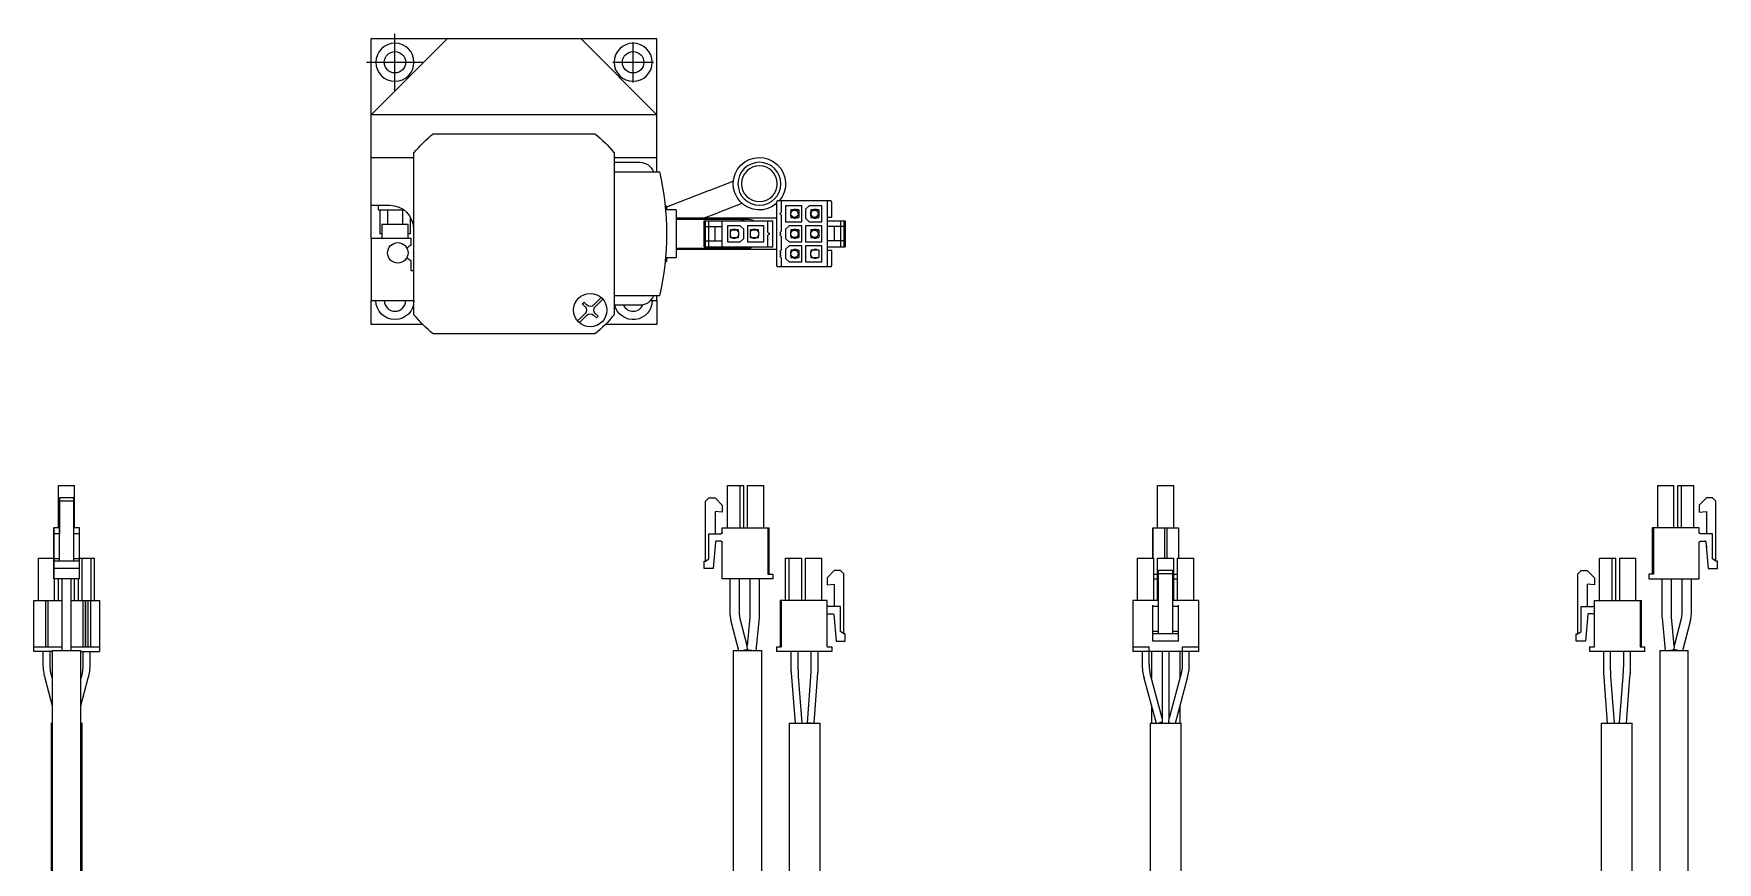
# Model space of a CAD drawing. Extents: x 0 to 457, y -8 to 507.
# Drawn here: x 34.1 to 387.5, y 333.1 to 507 of the extents above; entities that cross this region are included whole.
import ezdxf

# ---------------------------------------------------------------- set-up
doc = ezdxf.new("R2010")
doc.units = 0
doc.header["$LTSCALE"] = 0.5
doc.linetypes.add('CENTER', pattern=[50.8, 31.75, -6.35, 6.35, -6.35])
doc.layers.add('MSM_CENTER', color=1, linetype='CENTER')
doc.layers.add('MSM_CONTINUOUS', color=7, linetype='CONTINUOUS')

msp = doc.modelspace()

# ---------------------------------------------------------------- linework, layer by layer
at = {"layer": 'MSM_CENTER'}
for p, q in [((109.93, 494.99), (109.93, 506.99)), ((159.93, 496.74), (159.93, 505.24)), ((103.93, 500.99), (115.93, 500.99)), ((155.68, 500.99), (164.18, 500.99))]:
    msp.add_line(p, q, dxfattribs=at)
at = {"layer": 'MSM_CONTINUOUS'}
for p, q in [((104.93, 489.99), (120.93, 505.99)), ((104.93, 463.99), (104.93, 505.99)), ((104.93, 505.99), (164.93, 505.99)), ((148.93, 505.99), (164.93, 489.99)), ((164.93, 477.99), (164.93, 505.99)), ((164.93, 489.99), (104.93, 489.99)), ((117.95, 485.99), (151.9, 485.99)), ((104.93, 480.99), (113.93, 480.99)), ((113.93, 448.02), (113.93, 481.96)), ((155.93, 481.96), (155.93, 448.02)), ((155.93, 480.99), (164.93, 480.99)), ((155.93, 479.99), (161.34, 479.99)), ((155.93, 477.99), (165.5, 477.99)), ((175.89, 474.07), (166.93, 470.57)), ((175.89, 474.07), (180.95, 476.04)), ((104.93, 470.99), (108.83, 470.99)), ((106.43, 470.99), (106.43, 469.99)), ((166.93, 470.81), (166.64, 470.81)), ((166.93, 470.81), (166.93, 469.99)), ((182.77, 471.38), (177.71, 469.41)), ((190.03, 471.59), (190.03, 458.39)), ((201.33, 471.89), (190.33, 471.89)), ((191.03, 471.89), (191.03, 469.44)), ((195.33, 470.89), (191.93, 470.89)), ((191.93, 470.89), (191.93, 467.49)), ((194.18, 470.09), (193.68, 470.09)), ((193.68, 470.09), (193.68, 469.94)), ((194.18, 470.09), (194.18, 469.94)), ((195.33, 467.49), (195.33, 470.89)), ((196.88, 470.89), (196.13, 470.14)), ((196.13, 470.14), (196.13, 468.24)), ((199.53, 470.89), (196.88, 470.89)), ((198.38, 470.09), (197.88, 470.09)), ((197.88, 470.09), (197.88, 469.94)), ((198.38, 470.09), (198.38, 469.94)), ((199.53, 467.49), (199.53, 470.89)), ((200.63, 471.89), (200.63, 458.09)), ((201.63, 468.49), (201.63, 471.59)), ((106.43, 469.99), (111.83, 469.99)), ((106.75, 469.99), (106.75, 464.99)), ((107.18, 466.99), (112.68, 466.99)), ((107.18, 466.99), (107.18, 463.99)), ((108.34, 469.99), (108.34, 466.99)), ((111.51, 469.99), (111.51, 466.99)), ((112.68, 463.99), (112.68, 466.99)), ((113.1, 468.58), (113.1, 464.99)), ((168.93, 469.99), (166.71, 469.99)), ((168.93, 469.99), (168.93, 459.99)), ((190.03, 468.24), (168.93, 468.24)), ((183.93, 467.99), (168.93, 467.99)), ((174.71, 468.24), (177.71, 469.41)), ((174.83, 462.29), (174.83, 467.69)), ((174.83, 467.69), (189.23, 467.69)), ((175.13, 462.29), (175.13, 467.69)), ((175.13, 466.49), (177.13, 466.49)), ((175.83, 462.29), (175.83, 467.69)), ((177.13, 463.49), (177.13, 466.49)), ((177.13, 466.49), (178.63, 466.49)), ((178.63, 462.29), (178.63, 467.69)), ((182.38, 466.69), (179.73, 466.69)), ((179.73, 466.69), (179.73, 463.29)), ((183.13, 465.94), (182.38, 466.69)), ((183.93, 466.69), (183.93, 463.29)), ((187.33, 466.69), (183.93, 466.69)), ((187.33, 463.29), (187.33, 466.69)), ((188.23, 465.24), (188.23, 467.69)), ((189.23, 462.29), (189.23, 467.69)), ((191.03, 468.94), (191.03, 465.51)), ((191.93, 467.49), (195.33, 467.49)), ((192.68, 466.69), (191.93, 465.94)), ((195.33, 466.69), (192.68, 466.69)), ((193.3, 469.94), (192.93, 469.56)), ((192.93, 469.56), (192.93, 468.81)), ((192.93, 468.81), (193.3, 468.44)), ((193.68, 469.99), (193.03, 469.99)), ((193.03, 469.99), (193.03, 469.66)), ((193.03, 468.71), (193.03, 468.39)), ((193.03, 468.39), (193.68, 468.39)), ((193.19, 468.62), (193.08, 468.97)), ((193.19, 468.62), (193.22, 468.52)), ((194.68, 469.94), (193.3, 469.94)), ((193.3, 468.44), (194.68, 468.44)), ((193.68, 468.44), (193.68, 468.29)), ((193.68, 468.29), (194.18, 468.29)), ((194.68, 469.99), (194.18, 469.99)), ((194.18, 468.29), (194.18, 468.44)), ((194.18, 468.39), (194.68, 468.39)), ((194.52, 469.4), (194.62, 469.05)), ((194.68, 468.87), (194.62, 469.05)), ((194.68, 469.99), (194.68, 468.39)), ((195.33, 463.29), (195.33, 466.69)), ((196.13, 468.24), (196.88, 467.49)), ((199.53, 466.69), (196.13, 466.69)), ((196.13, 466.69), (196.13, 463.29)), ((196.88, 467.49), (199.53, 467.49)), ((197.5, 469.94), (197.13, 469.56)), ((197.13, 469.56), (197.13, 468.81)), ((197.28, 469.39), (197.13, 468.84)), ((197.13, 468.81), (197.5, 468.44)), ((197.88, 469.99), (197.23, 469.99)), ((197.23, 469.99), (197.23, 469.66)), ((197.23, 468.71), (197.23, 468.39)), ((197.23, 468.39), (197.88, 468.39)), ((198.88, 469.94), (197.5, 469.94)), ((197.5, 468.44), (198.88, 468.44)), ((197.88, 468.44), (197.88, 468.29)), ((197.88, 468.29), (198.38, 468.29)), ((198.88, 469.99), (198.38, 469.99)), ((198.38, 468.29), (198.38, 468.44)), ((198.38, 468.39), (198.88, 468.39)), ((198.57, 468.44), (198.72, 468.99)), ((198.88, 469.99), (198.88, 468.39)), ((199.53, 463.29), (199.53, 466.69)), ((200.63, 468.49), (201.63, 468.49)), ((200.63, 467.69), (204.43, 467.69)), ((202.13, 466.49), (200.63, 466.49)), ((204.13, 466.49), (202.13, 466.49)), ((202.13, 466.49), (202.13, 463.49)), ((203.43, 467.69), (203.43, 462.29)), ((204.13, 467.69), (204.13, 462.29)), ((204.43, 467.69), (204.43, 462.29)), ((104.93, 463.99), (104.93, 450.99)), ((113.33, 463.99), (104.93, 463.99)), ((107.18, 464.99), (106.75, 464.99)), ((113.1, 464.99), (112.68, 464.99)), ((113.33, 462.52), (113.33, 463.99)), ((113.83, 465.99), (113.83, 464.49)), ((113.93, 464.49), (113.83, 464.49)), ((175.13, 463.49), (177.13, 463.49)), ((177.13, 463.49), (178.63, 463.49)), ((179.73, 463.29), (182.38, 463.29)), ((180.88, 465.79), (180.38, 465.79)), ((180.38, 464.19), (180.38, 465.79)), ((181.75, 465.74), (180.38, 465.74)), ((180.38, 464.24), (181.75, 464.24)), ((180.38, 464.19), (180.88, 464.19)), ((181.38, 465.89), (180.88, 465.89)), ((180.88, 465.74), (180.88, 465.89)), ((180.88, 464.24), (180.88, 464.09)), ((180.88, 464.09), (181.38, 464.09)), ((181.38, 465.74), (181.38, 465.89)), ((182.03, 465.79), (181.38, 465.79)), ((181.38, 464.09), (181.38, 464.24)), ((181.38, 464.19), (182.03, 464.19)), ((182.13, 465.36), (181.75, 465.74)), ((181.75, 464.24), (182.13, 464.61)), ((182.03, 465.46), (182.03, 465.79)), ((182.03, 464.19), (182.03, 464.51)), ((182.13, 464.61), (182.13, 465.36)), ((182.38, 463.29), (183.13, 464.04)), ((183.13, 464.04), (183.13, 465.94)), ((183.93, 463.29), (187.33, 463.29)), ((185.08, 465.79), (184.58, 465.79)), ((184.58, 464.19), (184.58, 465.79)), ((185.95, 465.74), (184.58, 465.74)), ((184.58, 464.24), (185.95, 464.24)), ((184.58, 464.19), (185.08, 464.19)), ((185.58, 465.89), (185.08, 465.89)), ((185.08, 465.74), (185.08, 465.89)), ((185.08, 464.24), (185.08, 464.09)), ((185.08, 464.09), (185.58, 464.09)), ((185.58, 465.74), (185.58, 465.89)), ((186.23, 465.79), (185.58, 465.79)), ((185.58, 464.09), (185.58, 464.24)), ((185.58, 464.19), (186.23, 464.19)), ((186.33, 465.36), (185.95, 465.74)), ((185.95, 464.24), (186.33, 464.61)), ((186.23, 465.46), (186.23, 465.79)), ((186.23, 464.19), (186.23, 464.51)), ((186.33, 464.61), (186.33, 465.36)), ((188.23, 462.29), (188.23, 464.74)), ((191.03, 465.01), (191.03, 464.96)), ((191.03, 464.46), (191.03, 461.59)), ((191.93, 465.94), (191.93, 464.04)), ((191.93, 464.04), (192.68, 463.29)), ((192.68, 463.29), (195.33, 463.29)), ((193.3, 465.74), (192.93, 465.36)), ((192.93, 465.36), (192.93, 464.61)), ((192.93, 464.61), (193.3, 464.24)), ((193.68, 465.79), (193.03, 465.79)), ((193.03, 465.79), (193.03, 465.46)), ((193.03, 464.51), (193.03, 464.19)), ((193.03, 464.19), (193.68, 464.19)), ((194.68, 465.74), (193.3, 465.74)), ((193.3, 464.24), (194.68, 464.24)), ((194.18, 465.89), (193.68, 465.89)), ((193.68, 465.89), (193.68, 465.74)), ((193.68, 464.24), (193.68, 464.09)), ((193.68, 464.09), (194.18, 464.09)), ((194.18, 465.89), (194.18, 465.74)), ((194.68, 465.79), (194.18, 465.79)), ((194.18, 464.09), (194.18, 464.24)), ((194.18, 464.19), (194.68, 464.19)), ((194.68, 465.73), (194.59, 465.74)), ((194.68, 464.24), (194.59, 464.24)), ((194.68, 465.79), (194.68, 464.19)), ((196.13, 463.29), (199.53, 463.29)), ((197.5, 465.74), (197.13, 465.36)), ((197.13, 465.36), (197.13, 464.61)), ((197.13, 464.61), (197.5, 464.24)), ((197.88, 465.79), (197.23, 465.79)), ((197.23, 465.79), (197.23, 465.46)), ((197.23, 464.51), (197.23, 464.19)), ((197.23, 464.19), (197.88, 464.19)), ((198.88, 465.74), (197.5, 465.74)), ((197.5, 464.24), (198.88, 464.24)), ((198.38, 465.89), (197.88, 465.89)), ((197.88, 465.89), (197.88, 465.74)), ((197.88, 464.24), (197.88, 464.09)), ((197.88, 464.09), (198.38, 464.09)), ((198.38, 465.89), (198.38, 465.74)), ((198.88, 465.79), (198.38, 465.79)), ((198.38, 464.09), (198.38, 464.24)), ((198.38, 464.19), (198.88, 464.19)), ((198.88, 465.79), (198.88, 464.19)), ((202.13, 463.49), (200.63, 463.49)), ((204.13, 463.49), (202.13, 463.49)), ((113.33, 457.19), (113.33, 459.45)), ((166.71, 459.99), (168.93, 459.99)), ((166.93, 459.99), (166.93, 459.17)), ((168.93, 461.99), (183.93, 461.99)), ((168.93, 461.74), (190.03, 461.74)), ((174.83, 462.29), (189.23, 462.29)), ((191.03, 461.09), (191.03, 461.04)), ((191.03, 460.54), (191.03, 460.49)), ((191.03, 459.99), (191.03, 458.09)), ((192.68, 462.49), (191.93, 461.74)), ((191.93, 461.74), (191.93, 459.84)), ((191.93, 459.84), (192.68, 459.09)), ((195.33, 462.49), (192.68, 462.49)), ((193.3, 461.54), (192.93, 461.16)), ((192.93, 461.16), (192.93, 460.41)), ((192.93, 460.41), (193.3, 460.04)), ((193.68, 461.59), (193.03, 461.59)), ((193.03, 461.59), (193.03, 461.26)), ((193.03, 460.31), (193.03, 459.99)), ((193.03, 459.99), (193.68, 459.99)), ((193.08, 461), (193.22, 461.45)), ((194.68, 461.54), (193.3, 461.54)), ((193.3, 460.04), (194.68, 460.04)), ((194.18, 461.69), (193.68, 461.69)), ((193.68, 461.69), (193.68, 461.54)), ((193.68, 460.04), (193.68, 459.89)), ((193.68, 459.89), (194.18, 459.89)), ((194.18, 461.69), (194.18, 461.54)), ((194.68, 461.59), (194.18, 461.59)), ((194.18, 459.89), (194.18, 460.04)), ((194.18, 459.99), (194.68, 459.99)), ((194.68, 461.1), (194.52, 460.57)), ((194.68, 461.59), (194.68, 459.99)), ((195.33, 459.09), (195.33, 462.49)), ((199.53, 462.49), (196.13, 462.49)), ((196.13, 462.49), (196.13, 459.09)), ((197.5, 461.54), (197.13, 461.16)), ((197.13, 461.16), (197.13, 460.41)), ((197.13, 460.41), (197.5, 460.04)), ((197.88, 461.59), (197.23, 461.59)), ((197.23, 461.59), (197.23, 461.26)), ((197.23, 460.31), (197.23, 459.99)), ((197.23, 459.99), (197.88, 459.99)), ((198.88, 461.54), (197.5, 461.54)), ((197.5, 460.04), (198.88, 460.04)), ((198.38, 461.69), (197.88, 461.69)), ((197.88, 461.69), (197.88, 461.54)), ((197.88, 460.04), (197.88, 459.89)), ((197.88, 459.89), (198.38, 459.89)), ((198.38, 461.69), (198.38, 461.54)), ((198.88, 461.59), (198.38, 461.59)), ((198.38, 459.89), (198.38, 460.04)), ((198.38, 459.99), (198.88, 459.99)), ((198.88, 461.59), (198.88, 459.99)), ((199.53, 459.09), (199.53, 462.49)), ((200.63, 462.29), (204.43, 462.29)), ((201.63, 461.49), (200.63, 461.49)), ((201.63, 458.39), (201.63, 461.49)), ((113.93, 457.19), (113.33, 457.19)), ((166.64, 459.17), (166.93, 459.17)), ((201.33, 458.09), (190.33, 458.09)), ((192.68, 459.09), (195.33, 459.09)), ((196.13, 459.09), (199.53, 459.09)), ((104.93, 445.99), (104.93, 450.99)), ((104.93, 450.99), (113.93, 450.99)), ((149.26, 450.3), (149.62, 450.65)), ((149.86, 449.69), (149.26, 450.3)), ((149.62, 450.65), (150.22, 450.05)), ((151.63, 450.05), (152.29, 450.71)), ((152.65, 450.36), (151.99, 449.69)), ((152.29, 450.71), (153.22, 451.63)), ((153.57, 451.28), (152.65, 450.36)), ((165.5, 451.99), (155.93, 451.99)), ((161.34, 449.99), (155.93, 449.99)), ((163.58, 450.99), (164.93, 450.99)), ((164.93, 450.99), (164.93, 451.99)), ((164.93, 450.99), (164.93, 445.99)), ((115.74, 445.99), (104.93, 445.99)), ((148.28, 446.7), (149.2, 447.62)), ((149.56, 447.27), (148.63, 446.34)), ((149.2, 447.62), (149.86, 448.28)), ((150.22, 447.93), (149.56, 447.27)), ((152.23, 447.33), (151.63, 447.93)), ((151.99, 448.28), (152.59, 447.68)), ((152.59, 447.68), (152.23, 447.33)), ((164.93, 445.99), (154.11, 445.99)), ((151.9, 443.99), (117.95, 443.99)), ((39.3, 403.27), (39.3, 412.17)), ((39.3, 403.27), (39.3, 412.17)), ((39.3, 412.17), (42.7, 412.17)), ((39.3, 403.27), (39.3, 412.17)), ((42.7, 403.27), (42.7, 412.17)), ((179.73, 403.27), (179.73, 412.17)), ((179.73, 412.17), (182.38, 412.17)), ((179.73, 403.27), (179.73, 412.17)), ((182.38, 403.27), (182.38, 412.17)), ((182.38, 412.17), (183.13, 412.17)), ((183.13, 403.27), (183.13, 412.17)), ((183.93, 403.27), (183.93, 412.17)), ((183.93, 412.17), (187.33, 412.17)), ((183.93, 403.27), (183.93, 412.17)), ((187.33, 403.27), (187.33, 412.17)), ((270.02, 403.27), (270.02, 412.17)), ((270.02, 403.27), (270.02, 412.17)), ((270.02, 412.17), (273.42, 412.17)), ((270.02, 403.27), (270.02, 412.17)), ((273.42, 403.27), (273.42, 412.17)), ((375, 403.27), (375, 412.17)), ((375, 403.27), (375, 412.17)), ((375, 412.17), (378.4, 412.17)), ((378.4, 403.27), (378.4, 412.17)), ((379.2, 403.27), (379.2, 412.17)), ((379.2, 412.17), (379.95, 412.17)), ((379.2, 403.27), (379.2, 412.17)), ((379.95, 403.27), (379.95, 412.17)), ((379.95, 412.17), (382.6, 412.17)), ((382.6, 403.27), (382.6, 412.17)), ((39.5, 409.57), (39.5, 408.07)), ((39.5, 408.87), (39.5, 409.57)), ((42.5, 409.57), (39.5, 409.57)), ((39.5, 396.27), (39.5, 408.87)), ((42.5, 408.87), (39.5, 408.87)), ((39.5, 408.07), (39.5, 406.57)), ((39.5, 406.7), (39.5, 402.02)), ((39.5, 406.57), (39.5, 406.7)), ((42.5, 408.87), (42.5, 409.57)), ((42.5, 396.27), (42.5, 408.87)), ((175.13, 408.87), (175.83, 409.57)), ((175.13, 408.87), (175.83, 409.57)), ((175.13, 396.27), (175.13, 408.87)), ((175.13, 396.27), (175.13, 408.87)), ((175.83, 409.57), (177.13, 409.57)), ((177.13, 409.57), (178.63, 408.07)), ((178.63, 406.57), (177.13, 406.7)), ((177.13, 406.7), (177.13, 402.02)), ((178.63, 406.57), (177.13, 406.7)), ((178.63, 408.07), (178.63, 406.57)), ((385.2, 409.57), (383.7, 408.07)), ((385.2, 409.57), (383.7, 408.07)), ((383.7, 408.07), (383.7, 406.57)), ((383.7, 408.07), (383.7, 406.57)), ((383.7, 406.57), (385.2, 406.7)), ((386.5, 409.57), (385.2, 409.57)), ((385.2, 406.7), (385.2, 402.02)), ((385.2, 406.7), (385.2, 402.02)), ((387.2, 408.87), (386.5, 409.57)), ((387.2, 396.27), (387.2, 408.87)), ((38.3, 402.32), (38.3, 403.27)), ((38.3, 403.27), (38.3, 393.57)), ((38.3, 403.27), (38.3, 403.27)), ((39.5, 403.27), (38.3, 403.27)), ((43.7, 403.27), (42.5, 403.27)), ((43.7, 402.32), (43.7, 403.27)), ((178.63, 402.32), (178.63, 403.27)), ((178.63, 403.27), (188.48, 403.27)), ((178.63, 402.32), (178.63, 403.27)), ((188.23, 403.27), (188.23, 393.57)), ((188.48, 393.57), (188.48, 403.27)), ((269.02, 402.32), (269.02, 403.27)), ((269.02, 403.27), (269.02, 403.27)), ((269.02, 403.27), (269.02, 396.92)), ((269.02, 403.27), (274.42, 403.27)), ((271.47, 403.27), (271.47, 396.92)), ((271.97, 403.27), (271.97, 396.92)), ((274.42, 403.27), (274.42, 396.92)), ((374.1, 403.27), (373.85, 403.27)), ((373.85, 403.27), (373.85, 393.57)), ((374.1, 403.27), (374.1, 393.57)), ((383.7, 403.27), (374.1, 403.27)), ((374.1, 403.27), (374.1, 393.57)), ((383.7, 402.32), (383.7, 403.27)), ((38.3, 402.02), (38.3, 402.32)), ((38.3, 396.77), (38.3, 402.02)), ((39.5, 402.02), (38.3, 402.02)), ((38.3, 400.52), (38.3, 400.34)), ((38.3, 400.22), (38.3, 400.52)), ((38.3, 400.34), (38.3, 394.77)), ((38.3, 392.57), (38.3, 400.22)), ((39.5, 402.32), (39.5, 402.02)), ((39.5, 396.77), (39.5, 402.02)), ((43.7, 402.02), (42.5, 402.02)), ((43.7, 402.02), (43.7, 402.32)), ((43.7, 396.77), (43.7, 402.02)), ((175.83, 396.77), (175.83, 402.02)), ((175.83, 402.02), (178.33, 402.02)), ((175.83, 396.77), (175.83, 402.02)), ((177.23, 400.34), (176.74, 394.77)), ((178.33, 400.52), (177.43, 400.52)), ((178.63, 402.32), (178.63, 402.31)), ((178.63, 392.57), (178.63, 400.22)), ((178.63, 400.22), (178.63, 400.22)), ((178.63, 392.57), (178.63, 400.22)), ((269.02, 402.02), (269.02, 402.32)), ((269.02, 396.92), (269.02, 402.02)), ((269.02, 400.22), (269.02, 400.52)), ((269.02, 400.52), (269.02, 400.34)), ((269.02, 400.34), (269.02, 396.92)), ((269.02, 396.92), (269.02, 400.22)), ((383.7, 392.57), (383.7, 400.22)), ((386.5, 402.02), (384, 402.02)), ((384, 400.52), (384.9, 400.52)), ((385.1, 400.34), (385.58, 394.77)), ((385.1, 400.34), (385.2, 399.19)), ((385.1, 400.34), (385.58, 394.77)), ((385.1, 400.34), (385.2, 399.19)), ((386.5, 396.77), (386.5, 402.02)), ((35.1, 388.02), (35.1, 396.92)), ((35.1, 396.92), (38.3, 396.92)), ((38.3, 396.27), (38.3, 396.77)), ((39.5, 396.77), (38.3, 396.77)), ((38.3, 394.77), (38.3, 396.27)), ((43.7, 396.27), (38.3, 396.27)), ((39.5, 396.27), (39.5, 396.77)), ((43.7, 396.77), (42.5, 396.77)), ((43.7, 396.92), (46.9, 396.92)), ((43.7, 396.27), (43.7, 396.77)), ((43.7, 394.77), (43.7, 396.27)), ((44.25, 388.02), (44.25, 396.92)), ((46.15, 388.02), (46.15, 396.92)), ((46.9, 388.02), (46.9, 396.92)), ((174.83, 394.77), (174.83, 396.27)), ((174.83, 396.27), (175.13, 396.27)), ((174.83, 394.77), (174.83, 396.27)), ((175.13, 396.27), (175.83, 396.77)), ((175.13, 396.27), (175.83, 396.77)), ((191.93, 388.02), (191.93, 396.92)), ((191.93, 396.92), (192.68, 396.92)), ((192.68, 388.02), (192.68, 396.92)), ((192.68, 396.92), (195.33, 396.92)), ((195.33, 388.02), (195.33, 396.92)), ((196.13, 388.02), (196.13, 396.92)), ((196.13, 396.92), (199.53, 396.92)), ((199.53, 388.02), (199.53, 396.92)), ((265.82, 396.92), (269.22, 396.92)), ((265.82, 388.02), (265.82, 396.92)), ((269.22, 388.02), (269.22, 396.92)), ((270.02, 396.92), (273.42, 396.92)), ((270.02, 388.02), (270.02, 396.92)), ((273.42, 388.02), (273.42, 396.92)), ((274.22, 396.92), (277.62, 396.92)), ((274.22, 388.02), (274.22, 396.92)), ((277.62, 388.02), (277.62, 396.92)), ((362.8, 396.92), (365.45, 396.92)), ((362.8, 388.02), (362.8, 396.92)), ((365.45, 388.02), (365.45, 396.92)), ((365.45, 396.92), (366.2, 396.92)), ((366.2, 388.02), (366.2, 396.92)), ((367, 388.02), (367, 396.92)), ((367, 396.92), (370.4, 396.92)), ((370.4, 388.02), (370.4, 396.92)), ((385.2, 399.19), (385.2, 399.19)), ((387.2, 396.27), (386.5, 396.77)), ((387.5, 396.27), (387.2, 396.27)), ((387.5, 394.77), (387.5, 396.27)), ((43.7, 394.77), (38.3, 394.77)), ((38.3, 393.57), (38.3, 392.57)), ((38.3, 392.57), (38.3, 392.57)), ((43.7, 392.57), (38.3, 392.57)), ((38.5, 388.02), (38.5, 392.57)), ((39.3, 388.02), (39.3, 392.57)), ((40, 392.57), (40, 385.21)), ((40, 392.57), (40, 384.67)), ((42, 385.21), (42, 392.57)), ((42.7, 388.02), (42.7, 392.57)), ((43.5, 388.02), (43.5, 392.57)), ((43.7, 392.57), (43.7, 394.77)), ((176.74, 394.77), (174.83, 394.77)), ((189.23, 392.57), (178.63, 392.57)), ((180.25, 392.57), (180.25, 385.21)), ((182.25, 385.21), (182.25, 392.57)), ((184.45, 392.57), (184.45, 384.67)), ((186.45, 384.67), (186.45, 392.57)), ((188.23, 393.57), (189.23, 393.57)), ((189.23, 393.57), (189.23, 392.57)), ((202.13, 394.32), (200.63, 392.82)), ((200.63, 392.82), (200.63, 391.32)), ((203.43, 394.32), (202.13, 394.32)), ((204.13, 393.62), (203.43, 394.32)), ((204.13, 381.02), (204.13, 393.62)), ((269.22, 393.57), (270.02, 393.57)), ((269.22, 392.57), (270.02, 392.57)), ((273.22, 394.32), (270.22, 394.32)), ((270.22, 393.62), (270.22, 394.32)), ((273.22, 393.62), (270.22, 393.62)), ((270.22, 381.02), (270.22, 393.62)), ((273.22, 393.62), (273.22, 394.32)), ((273.22, 381.02), (273.22, 393.62)), ((273.42, 393.57), (274.22, 393.57)), ((273.42, 392.57), (274.22, 392.57)), ((358.2, 393.62), (358.9, 394.32)), ((358.2, 381.02), (358.2, 393.62)), ((358.9, 394.32), (360.2, 394.32)), ((360.2, 394.32), (361.7, 392.82)), ((361.7, 392.82), (361.7, 391.32)), ((373.1, 393.57), (373.1, 392.57)), ((374.1, 393.57), (373.1, 393.57)), ((373.1, 393.57), (373.1, 392.57)), ((373.1, 392.57), (383.7, 392.57)), ((375.87, 392.57), (375.87, 384.67)), ((377.87, 384.67), (377.87, 392.57)), ((380.07, 392.57), (380.07, 385.21)), ((382.07, 385.21), (382.07, 392.57)), ((385.58, 394.77), (387.5, 394.77)), ((200.63, 391.32), (202.13, 391.45)), ((202.13, 391.45), (202.13, 386.77)), ((361.7, 391.32), (360.2, 391.45)), ((360.2, 391.45), (360.2, 386.77)), ((34.1, 377.32), (34.1, 388.02)), ((34.1, 388.02), (40, 388.02)), ((36.55, 388.02), (36.55, 378.32)), ((37.05, 388.02), (37.05, 378.32)), ((40, 385.21), (40, 383.95)), ((42, 388.02), (47.9, 388.02)), ((42, 383.95), (42, 385.21)), ((44.4, 388.02), (44.4, 378.32)), ((44.9, 388.02), (44.9, 378.32)), ((44.95, 388.02), (44.95, 378.32)), ((45.45, 388.02), (45.45, 378.32)), ((45.5, 388.02), (45.5, 378.32)), ((46, 388.02), (46, 378.32)), ((47.9, 388.02), (47.9, 377.32)), ((180.25, 385.21), (180.44, 383.7)), ((182.38, 384.2), (182.25, 385.21)), ((200.63, 388.02), (190.78, 388.02)), ((190.78, 388.02), (190.78, 378.32)), ((191.03, 388.02), (191.03, 378.32)), ((200.63, 378.32), (200.63, 388.02)), ((203.43, 386.77), (200.93, 386.77)), ((200.93, 385.27), (201.83, 385.27)), ((203.43, 381.52), (203.43, 386.77)), ((264.82, 388.02), (264.82, 377.32)), ((270.22, 388.02), (264.82, 388.02)), ((269.02, 381.52), (269.02, 387.07)), ((270.22, 386.77), (269.02, 386.77)), ((278.62, 388.02), (273.22, 388.02)), ((274.42, 386.77), (273.22, 386.77)), ((274.42, 381.52), (274.42, 387.07)), ((278.62, 388.02), (278.62, 377.32)), ((358.9, 386.77), (361.4, 386.77)), ((358.9, 381.52), (358.9, 386.77)), ((361.4, 385.27), (360.5, 385.27)), ((361.7, 388.02), (371.55, 388.02)), ((361.7, 378.32), (361.7, 388.02)), ((371.3, 388.02), (371.3, 378.32)), ((371.55, 378.32), (371.55, 388.02)), ((380.07, 385.21), (379.94, 384.2)), ((381.88, 383.7), (382.07, 385.21)), ((40, 384.67), (40, 384.47)), ((40, 384.47), (40, 377.57)), ((40, 383.95), (40, 377.57)), ((42, 377.57), (42, 383.95)), ((180.44, 383.7), (182.04, 377.57)), ((183.86, 378.52), (182.38, 384.2)), ((184.45, 384.57), (183.86, 378.52)), ((184.45, 384.67), (184.45, 384.57)), ((185.78, 377.57), (186.44, 384.38)), ((186.44, 384.38), (186.45, 384.67)), ((202.02, 385.09), (202.51, 379.52)), ((360.3, 385.09), (359.81, 379.52)), ((375.87, 384.67), (375.89, 384.38)), ((375.89, 384.38), (376.54, 377.57)), ((377.88, 384.57), (377.87, 384.67)), ((378.46, 378.52), (377.88, 384.57)), ((379.94, 384.2), (378.46, 378.52)), ((380.28, 377.57), (381.88, 383.7)), ((34.1, 378.32), (40, 378.32)), ((42, 378.32), (47.9, 378.32)), ((183.92, 377.79), (183.86, 378.52)), ((190.03, 378.32), (190.03, 377.32)), ((190.03, 378.32), (191.03, 378.32)), ((200.63, 378.32), (201.63, 378.32)), ((201.63, 378.32), (201.63, 377.32)), ((202.51, 379.52), (204.43, 379.52)), ((204.13, 381.02), (203.43, 381.52)), ((204.43, 381.02), (204.13, 381.02)), ((204.43, 379.52), (204.43, 381.02)), ((264.82, 378.32), (268.22, 378.32)), ((268.22, 377.32), (268.22, 378.32)), ((270.22, 381.52), (269.02, 381.52)), ((269.02, 381.02), (269.02, 381.52)), ((269.02, 379.52), (269.02, 381.02)), ((274.42, 381.02), (269.02, 381.02)), ((274.42, 379.52), (269.02, 379.52)), ((274.42, 381.52), (273.22, 381.52)), ((274.42, 381.02), (274.42, 381.52)), ((274.42, 379.52), (274.42, 381.02)), ((275.22, 378.32), (278.62, 378.32)), ((275.22, 377.32), (275.22, 378.32)), ((357.9, 379.52), (357.9, 381.02)), ((357.9, 381.02), (358.2, 381.02)), ((359.81, 379.52), (357.9, 379.52)), ((358.2, 381.02), (358.9, 381.52)), ((360.7, 378.32), (360.7, 377.32)), ((360.7, 378.32), (361.7, 378.32)), ((371.3, 378.32), (372.3, 378.32)), ((372.3, 377.32), (372.3, 378.32)), ((378.46, 378.52), (378.4, 377.79)), ((38, 377.32), (34.1, 377.32)), ((36.05, 377.32), (36.05, 374.69)), ((37.55, 374.69), (37.55, 377.32)), ((38, 377.57), (44, 377.57)), ((38, 377.57), (38, 300.57)), ((44, 300.57), (44, 377.57)), ((44, 377.32), (47.9, 377.32)), ((44.45, 377.32), (44.45, 374.69)), ((45.95, 374.69), (45.95, 377.32)), ((180.93, 377.57), (186.93, 377.57)), ((180.93, 377.57), (180.93, 282.57)), ((183.92, 377.79), (183.08, 377.57)), ((183.79, 377.76), (183.78, 377.67)), ((184.78, 377.57), (183.78, 377.67)), ((186.93, 282.57), (186.93, 377.57)), ((201.63, 377.32), (190.03, 377.32)), ((193.05, 377.32), (193.05, 374.69)), ((193.05, 374.69), (193.05, 373.72)), ((194.55, 374.69), (194.55, 377.32)), ((194.65, 372.06), (194.55, 374.69)), ((197.25, 377.32), (197.25, 373.69)), ((198.75, 373.69), (198.75, 377.32)), ((278.62, 377.32), (264.82, 377.32)), ((266.77, 377.32), (266.77, 374.69)), ((268.27, 374.69), (268.27, 377.32)), ((268.72, 377.32), (268.72, 371.74)), ((270.97, 377.32), (270.97, 362.32)), ((272.47, 363.35), (272.47, 377.32)), ((274.72, 371.74), (274.72, 377.32)), ((275.17, 377.32), (275.17, 374.69)), ((276.67, 374.69), (276.67, 377.32)), ((372.3, 377.32), (360.7, 377.32)), ((363.57, 377.32), (363.57, 373.69)), ((365.07, 374.69), (365.07, 377.32)), ((365.17, 372.06), (365.07, 374.69)), ((367.77, 374.69), (367.67, 372.06)), ((367.77, 377.32), (367.77, 374.69)), ((369.27, 373.72), (369.27, 377.32)), ((375.4, 377.57), (381.4, 377.57)), ((375.4, 377.57), (375.4, 330.87)), ((378.54, 377.67), (377.55, 377.57)), ((378.53, 377.76), (378.4, 377.79)), ((379.25, 377.57), (378.4, 377.79)), ((378.4, 377.79), (378.53, 377.76)), ((378.53, 377.76), (379.25, 377.57)), ((378.54, 377.67), (378.53, 377.76)), ((381.4, 325.37), (381.4, 377.57)), ((36.43, 371.81), (38, 365.95)), ((38, 371.74), (37.88, 372.2)), ((44.12, 372.19), (44, 371.74)), ((44, 365.95), (45.57, 371.8)), ((193.08, 372.86), (193.92, 362.32)), ((195.42, 362.38), (194.65, 372.06)), ((197.22, 373), (196.43, 362.38)), ((197.93, 362.32), (198.72, 372.89)), ((267.15, 371.8), (269.7, 362.32)), ((270.97, 363.35), (268.6, 372.19)), ((274.85, 372.2), (272.47, 363.35)), ((273.75, 362.32), (276.29, 371.81)), ((363.6, 372.89), (363.67, 371.95)), ((363.67, 371.95), (364.39, 362.32)), ((365.89, 362.38), (365.17, 372.06)), ((367.67, 372.06), (366.9, 362.38)), ((368.4, 362.32), (369.16, 371.94)), ((369.16, 371.94), (369.24, 372.86)), ((268.72, 365.95), (268.72, 362.32)), ((274.72, 362.32), (274.72, 365.95)), ((37.75, 362.32), (38, 362.32)), ((37.75, 362.32), (37.75, 300.57)), ((44, 362.32), (44.25, 362.32)), ((44.25, 300.57), (44.25, 362.32)), ((192.68, 362.32), (199.18, 362.32)), ((192.68, 362.32), (192.68, 275.32)), ((197.18, 362.32), (196.43, 362.38)), ((199.18, 275.32), (199.18, 362.32)), ((268.47, 362.32), (274.97, 362.32)), ((268.47, 362.32), (268.47, 262.32)), ((272.36, 362.45), (272.47, 363.35)), ((272.47, 362.32), (272.47, 362.41)), ((274.97, 262.32), (274.97, 362.32)), ((363.15, 362.32), (369.65, 362.32)), ((363.15, 362.32), (363.15, 275.32)), ((365.89, 362.38), (365.87, 362.32)), ((369.65, 275.32), (369.65, 362.32))]:
    msp.add_line(p, q, dxfattribs=at)
at = {"layer": 'MSM_CONTINUOUS', "extrusion": (0, 0, -1)}
for centre, radius in [((-109.93, 500.99), 4), ((-159.93, 500.99), 4), ((-186.43, 475.49), 4.5), ((-186.43, 475.49), 3.75)]:
    msp.add_circle(centre, radius, dxfattribs=at)
at = {"layer": 'MSM_CONTINUOUS'}
for centre, radius in [((109.93, 500.99), 2.25), ((159.93, 500.99), 2.25), ((193.8, 469.19), 0.75), ((198, 469.19), 0.75), ((110.53, 460.99), 2.15), ((193.8, 464.99), 0.75), ((198, 464.99), 0.75), ((193.8, 460.79), 0.75), ((150.93, 448.99), 3.5)]:
    msp.add_circle(centre, radius, dxfattribs=at)
at = {"layer": 'MSM_CONTINUOUS', "extrusion": (0, 0, -1)}
for centre, radius, start, end in [((-134.93, 464.99), 27, 38.9424, 51.0576), ((-134.93, 464.99), 27, 128.9424, 141.0576), ((-186.43, 475.49), 5.5, 229.1148, 220.8852), ((-161.34, 476.99), 3, 90, 160.5288), ((-106.92, 464.99), 60, 167.4867, 192.5133), ((-108.83, 465.99), 5, 90, 180), ((-191.03, 469.19), 0.25, 270, 90), ((-181.25, 464.99), 1, 28.9543, 48.5897), ((-181.25, 464.99), 1, 311.4089, 331.0443), ((-185.45, 464.99), 1, 28.9543, 48.5897), ((-185.45, 464.99), 1, 311.4089, 331.0443), ((-188.23, 464.99), 0.25, 89.9993, 269.9993), ((-191.03, 465.26), 0.25, 270, 90), ((-191.03, 464.71), 0.25, 270, 90), ((-191.03, 460.24), 0.25, 270, 90), ((-191.03, 461.34), 0.25, 270, 90), ((-191.03, 460.79), 0.25, 270, 90), ((-109.93, 450.99), 4, 180, 0), ((-149.16, 448.99), 1, 135, 225), ((-150.93, 450.76), 1, 225, 315), ((-152.69, 448.99), 1, 315, 45), ((-159.93, 450.99), 4, 180, 345.5225), ((-161.34, 452.99), 3, 199.4712, 270), ((-134.93, 464.99), 27, 308.9424, 321.0576), ((-150.93, 447.22), 1, 45, 135), ((-134.93, 464.99), 27, 218.9424, 231.0576), ((-178.33, 402.32), 0.3, 180, 270), ((-178.33, 402.32), 0.3, 180, 270), ((-178.33, 400.22), 0.3, 90, 180), ((-178.33, 400.22), 0.3, 90, 180), ((-384, 402.32), 0.3, 270, 360), ((-384, 400.22), 0.3, 360, 90), ((-384.9, 400.32), 0.2, 90, 175), ((-200.93, 387.07), 0.3, 270, 0), ((-200.93, 384.97), 0.3, 0, 90), ((-201.83, 385.07), 0.2, 90, 175), ((-47.2, 374.69), 9.65, 345.0035, 0.008), ((-34.8, 374.69), 9.65, 179.9899, 194.9986), ((-277.93, 374.69), 9.65, 345.0035, 0.008), ((-265.56, 374.68), 9.61, 179.9909, 195.0002), ((-188, 373.69), 9.25, 180, 184.2892)]:
    msp.add_arc(centre, radius, start, end, dxfattribs=at)
at = {"layer": 'MSM_CONTINUOUS'}
for centre, radius, start, end in [((190.33, 471.59), 0.3, 90, 180), ((201.33, 471.59), 0.3, 0, 90), ((183.93, 464.99), 3, 64.1588, 115.8426), ((113.73, 460.99), 1.59, 104.594, 143.221), ((113.73, 460.99), 1.59, 216.779, 255.406), ((183.93, 464.99), 3, 244.1588, 295.8426), ((190.33, 458.39), 0.3, 180, 270), ((201.33, 458.39), 0.3, 270, 0), ((109.93, 450.99), 2.25, 180, 0), ((159.93, 450.99), 2.25, 206.3878, 335.487), ((177.43, 400.32), 0.2, 90, 175), ((178.33, 402.32), 0.3, 270, 360), ((178.33, 402.32), 0.3, 270, 360), ((178.33, 400.22), 0.3, 360, 90), ((384.9, 400.32), 0.2, 5, 90), ((384.9, 400.32), 0.2, 5, 90), ((360.5, 385.07), 0.2, 90, 175), ((361.4, 387.07), 0.3, 270, 0), ((361.4, 384.97), 0.3, 0, 90), ((47.2, 374.69), 11.15, 179.9911, 195.0006), ((34.8, 374.69), 11.15, 345.0015, 0.0068), ((277.93, 374.69), 11.15, 179.9911, 195.0006), ((265.56, 374.68), 11.11, 345, 0.006), ((203.8, 373.72), 10.75, 180, 184.548), ((188, 373.69), 10.75, 355.7108, 360), ((374.32, 373.69), 10.75, 180, 184.2892), ((358.52, 373.72), 10.75, 355.452, 0), ((195.35, 362.38), 0.0773, 309.0479, 359.5838), ((272.65, 354.19), 8.47, 101.3963, 106.3691), ((268.9, 368.48), 6.42, 286.122, 288.806), ((274.15, 367.27), 5.14, 249.569, 254.4037), ((366.98, 362.38), 0.0773, 180.4162, 230.9521)]:
    msp.add_arc(centre, radius, start, end, dxfattribs=at)

doc.saveas('drawing.dxf')
